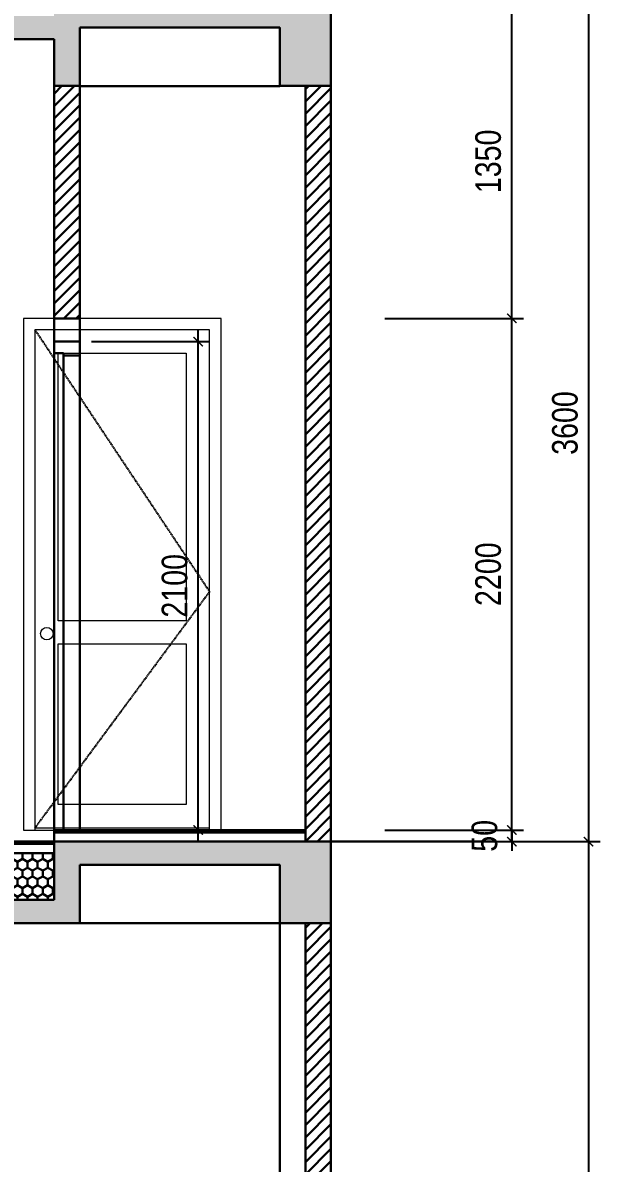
# Model space of a CAD drawing. Header units: millimetres. Extents: x -82962 to 19744, y -138000 to 4535.
# Drawn here: x -33038 to -30556, y -86133 to -81230 of the extents above; entities that cross this region are included whole.
import ezdxf

# ---------------------------------------------------------------- set-up
doc = ezdxf.new("R2010")
doc.units = ezdxf.units.MM
doc.header["$LTSCALE"] = 1000
doc.header["$MEASUREMENT"] = 0
doc.header["$PDMODE"] = 3
doc.linetypes.add('HIDDEN', pattern=[0.375, 0.25, -0.125])
doc.layers.get('0').update_dxf_attribs({"lineweight": 30})
doc.layers.get('DEFPOINTS').update_dxf_attribs({"color": 4, "lineweight": 30})
doc.layers.add('CCA - DOOR', color=34, linetype='Continuous', lineweight=20)
doc.layers.add('THAY', color=4, linetype='Continuous', lineweight=30)
doc.layers.add('net-vatlieu', color=250, linetype='Continuous')
doc.styles.add('dim', font='arial.ttf', dxfattribs={"width": 0.8})
doc.dimstyles.new('1-100-100', dxfattribs={"dimscale": 0, "dimtxt": 2.2, "dimasz": 0.8, "dimexe": 1, "dimexo": 1, "dimgap": 0.9, "dimtad": 1, "dimdec": 0, "dimzin": 0, "dimdsep": 46, "dimtxsty": 'dim', "dimblk1": 'ARCHTICK', "dimblk2": 'ARCHTICK', "dimsah": 1, "dimcen": 1, "dimdle": 1, "dimclrd": 256, "dimclre": 256, "dimclrt": 1, "dimadec": 0, "dimazin": 0, "dimtfac": 0.0001, "dimtdec": 0, "dimtix": 1, "dimtmove": 2, "dimatfit": 3, "dimldrblk": 'DOT', "dimfxl": 100, "dimtolj": 1, "dimtzin": 0, "dimarcsym": 0})

# ---------------------------------------------------------------- blocks, each defined once
blk = doc.blocks.new('DTP')
at = {"layer": 'CCA - DOOR', "ltscale": 0.2}
blk.add_line((-154206.6, -128371.1), (-153456.6, -128371.1), dxfattribs=at)
for points in [[(-153406.6, -126181.1), (-154256.6, -126181.1), (-154256.6, -128381.1), (-153406.6, -128381.1)], [(-153456.6, -126231.1), (-154206.6, -126231.1), (-154206.6, -128381.1), (-153456.6, -128381.1)], [(-154106.6, -126331.1), (-153556.6, -126331.1), (-153556.6, -127481.1), (-154106.6, -127481.1)], [(-154106.6, -127581.1), (-153556.6, -127581.1), (-153556.6, -128271.1), (-154106.6, -128271.1)]]:
    blk.add_lwpolyline(points, close=True, dxfattribs=at)
blk.add_circle((-154155.7, -127536.5), 26.9, dxfattribs=at)
at = {"layer": 'net-vatlieu', "linetype": 'HIDDEN', "ltscale": 0.01}
blk.add_lwpolyline([(-154206.6, -126231.1), (-153456.6, -127356.1), (-154206.6, -128371.1)], dxfattribs=at)
blk = doc.blocks.new('_ARCHTICK')
at = {"color": 0, "linetype": 'ByBlock', "const_width": 0.15}
blk.add_lwpolyline([(-0.5, -0.5), (0.5, 0.5)], dxfattribs=at)
blk = doc.blocks.new('*D135')
at = {"layer": 'DEFPOINTS', "color": 0, "ltscale": 0.2, "transparency": 16777216}
for p in [(-31530.9, -81150.5), (-31530.9, -84750.5), (-30605.7, -84750.5)]:
    blk.add_point(p, dxfattribs=at)
at = {"layer": 'THAY', "lineweight": -2, "ltscale": 0.2, "transparency": 16777216}
for p, q in [((-30605.7, -81100.5), (-30605.7, -84800.5)), ((-31480.9, -81150.5), (-30555.7, -81150.5)), ((-31480.9, -84750.5), (-30555.7, -84750.5))]:
    blk.add_line(p, q, dxfattribs=at)
at = {"layer": 'THAY', "lineweight": -2, "ltscale": 0.2, "transparency": 16777216, "xscale": 40.0000003288427, "yscale": 40.0000003288427, "zscale": 40.0000003288427}
for p, rotation in [((-30605.7, -81150.5), 90), ((-30605.7, -84750.5), 270)]:
    blk.add_blockref('_ARCHTICK', p, dxfattribs=dict(at, rotation=rotation))
at = {"layer": 'THAY', "color": 1, "ltscale": 0.2, "transparency": 16777216, "insert": (-30706.9, -82950.5), "char_height": 110, "attachment_point": 5, "rotation": 90, "style": 'dim'}
blk.add_mtext('\\A1;3600', dxfattribs=at)
blk = doc.blocks.new('_DOT')
at = {"color": 0, "linetype": 'ByBlock', "ltscale": 10}
blk.add_line((-0.5, 0), (-1, 0), dxfattribs=at)
at = {"color": 0, "linetype": 'ByBlock', "ltscale": 10, "const_width": 0.5}
blk.add_lwpolyline([(-0.25, 0, 1), (0.25, 0, 1)], format="xyb", close=True, dxfattribs=at)
blk = doc.blocks.new('*D136')
at = {"layer": 'DEFPOINTS', "color": 0, "ltscale": 0.2, "transparency": 16777216}
for p in [(-31530.9, -84750.5), (-31530.9, -88650.5), (-30605.7, -88650.5)]:
    blk.add_point(p, dxfattribs=at)
at = {"layer": 'THAY', "lineweight": -2, "ltscale": 0.2, "transparency": 16777216}
for p, q in [((-30605.7, -84700.5), (-30605.7, -88700.5)), ((-31480.9, -84750.5), (-30555.7, -84750.5)), ((-31480.9, -88650.5), (-30555.7, -88650.5))]:
    blk.add_line(p, q, dxfattribs=at)
at = {"layer": 'THAY', "lineweight": -2, "ltscale": 0.2, "transparency": 16777216, "xscale": 40.0000003288427, "yscale": 40.0000003288427, "zscale": 40.0000003288427}
for p, rotation in [((-30605.7, -84750.5), 90), ((-30605.7, -88650.5), 270)]:
    blk.add_blockref('_ARCHTICK', p, dxfattribs=dict(at, rotation=rotation))
at = {"layer": 'THAY', "color": 1, "ltscale": 0.2, "transparency": 16777216, "insert": (-30706.9, -86700.5), "char_height": 110, "attachment_point": 5, "rotation": 90, "style": 'dim'}
blk.add_mtext('\\A1;3900', dxfattribs=at)
blk = doc.blocks.new('*D137')
at = {"layer": 'DEFPOINTS', "color": 0, "ltscale": 0.2, "transparency": 16777216}
for p in [(-31530.9, -82500.5), (-30935.7, -82500.5), (-31530.9, -84700.5)]:
    blk.add_point(p, dxfattribs=at)
at = {"layer": 'THAY', "lineweight": -2, "ltscale": 0.2, "transparency": 16777216}
for p, q in [((-30935.7, -84750.5), (-30935.7, -82450.5)), ((-31480.9, -82500.5), (-30885.7, -82500.5)), ((-31480.9, -84700.5), (-30885.7, -84700.5))]:
    blk.add_line(p, q, dxfattribs=at)
at = {"layer": 'THAY', "lineweight": -2, "ltscale": 0.2, "transparency": 16777216, "xscale": 40.0000003288427, "yscale": 40.0000003288427, "zscale": 40.0000003288427}
for p, rotation in [((-30935.7, -82500.5), 90), ((-30935.7, -84700.5), 270)]:
    blk.add_blockref('_ARCHTICK', p, dxfattribs=dict(at, rotation=rotation))
at = {"layer": 'THAY', "color": 1, "ltscale": 0.2, "transparency": 16777216, "insert": (-31036.9, -83600.5), "char_height": 110, "attachment_point": 5, "rotation": 90, "style": 'dim'}
blk.add_mtext('\\A1;2200', dxfattribs=at)
blk = doc.blocks.new('*D138')
at = {"layer": 'DEFPOINTS', "color": 0, "ltscale": 0.2, "transparency": 16777216}
for p in [(-31530.9, -84700.5), (-31530.9, -84750.5), (-30935.7, -84750.5)]:
    blk.add_point(p, dxfattribs=at)
at = {"layer": 'THAY', "lineweight": -2, "ltscale": 0.2, "transparency": 16777216}
for p, q in [((-30935.7, -84700.5), (-30935.7, -84660.5)), ((-31480.9, -84700.5), (-30885.7, -84700.5)), ((-30935.7, -84700.5), (-30935.7, -84750.5)), ((-31480.9, -84750.5), (-30885.7, -84750.5)), ((-30935.7, -84750.5), (-30935.7, -84790.5))]:
    blk.add_line(p, q, dxfattribs=at)
at = {"layer": 'THAY', "lineweight": -2, "ltscale": 0.2, "transparency": 16777216, "xscale": 40.0000003288427, "yscale": 40.0000003288427, "zscale": 40.0000003288427}
for p, rotation in [((-30935.7, -84700.5), 270), ((-30935.7, -84750.5), 90)]:
    blk.add_blockref('_ARCHTICK', p, dxfattribs=dict(at, rotation=rotation))
at = {"layer": 'THAY', "color": 1, "ltscale": 0.2, "transparency": 16777216, "insert": (-31052.7, -84725.5), "char_height": 110, "attachment_point": 5, "rotation": 90, "style": 'dim'}
blk.add_mtext('\\A1;50', dxfattribs=at)
blk = doc.blocks.new('*D139')
at = {"layer": 'DEFPOINTS', "color": 0, "ltscale": 0.2, "transparency": 16777216}
for p in [(-31530.9, -81150.5), (-30935.7, -81150.5), (-31530.9, -82500.5)]:
    blk.add_point(p, dxfattribs=at)
at = {"layer": 'THAY', "lineweight": -2, "ltscale": 0.2, "transparency": 16777216}
for p, q in [((-30935.7, -82550.5), (-30935.7, -81100.5)), ((-31480.9, -81150.5), (-30885.7, -81150.5)), ((-31480.9, -82500.5), (-30885.7, -82500.5))]:
    blk.add_line(p, q, dxfattribs=at)
at = {"layer": 'THAY', "lineweight": -2, "ltscale": 0.2, "transparency": 16777216, "xscale": 40.0000003288427, "yscale": 40.0000003288427, "zscale": 40.0000003288427}
for p, rotation in [((-30935.7, -81150.5), 90), ((-30935.7, -82500.5), 270)]:
    blk.add_blockref('_ARCHTICK', p, dxfattribs=dict(at, rotation=rotation))
at = {"layer": 'THAY', "color": 1, "ltscale": 0.2, "transparency": 16777216, "insert": (-31036.9, -81825.5), "char_height": 110, "attachment_point": 5, "rotation": 90, "style": 'dim'}
blk.add_mtext('\\A1;1350', dxfattribs=at)
blk = doc.blocks.new('*D145')
at = {"layer": 'DEFPOINTS', "color": 0, "ltscale": 0.2, "transparency": 16777216}
for p in [(-32793.1, -82600.5), (-32283.8, -82600.5), (-32903.1, -84700.5)]:
    blk.add_point(p, dxfattribs=at)
at = {"layer": 'THAY', "lineweight": -2, "ltscale": 0.2, "transparency": 16777216}
for p, q in [((-32283.8, -84750.5), (-32283.8, -82550.5)), ((-32743.1, -82600.5), (-32233.8, -82600.5)), ((-32853.1, -84700.5), (-32233.8, -84700.5))]:
    blk.add_line(p, q, dxfattribs=at)
at = {"layer": 'THAY', "lineweight": -2, "ltscale": 0.2, "transparency": 16777216, "xscale": 40.0000003288427, "yscale": 40.0000003288427, "zscale": 40.0000003288427}
for p, rotation in [((-32283.8, -82600.5), 90), ((-32283.8, -84700.5), 270)]:
    blk.add_blockref('_ARCHTICK', p, dxfattribs=dict(at, rotation=rotation))
at = {"layer": 'THAY', "color": 1, "ltscale": 0.2, "transparency": 16777216, "insert": (-32384.9, -83650.5), "char_height": 110, "attachment_point": 5, "rotation": 90, "style": 'dim'}
blk.add_mtext('\\A1;2100', dxfattribs=at)

msp = doc.modelspace()

# ---------------------------------------------------------------- hatches: boundary and pattern name
at = {"layer": 'THAY', "ltscale": 0.2}
for points in [[(-31713.06521, -81150.50627), (-32903.06521, -81150.50627), (-32903.06521, -81200.50627), (-34893.06521, -81200.50627), (-34893.06521, -81150.50627), (-35113.06521, -81150.50627), (-35113.06521, -81500.50627), (-34893.06521, -81500.50627), (-34893.06521, -81300.50627), (-32903.06521, -81300.50627), (-32903.06521, -81500.50627), (-32793.06521, -81500.50627), (-32793.06521, -81250.50627), (-31933.06521, -81250.50627), (-31933.06521, -81500.50627), (-31713.06521, -81500.50627)], [(-31713.06521, -84750.50627), (-32903.06521, -84750.50627), (-32903.06521, -85000.50627), (-34893.06521, -85000.50627), (-34893.06521, -84750.50627), (-35113.06521, -84750.50627), (-35113.06521, -85100.50627), (-34893.06521, -85100.50627), (-32903.06521, -85100.50627), (-32793.06521, -85100.50627), (-32793.06521, -84850.50627), (-31933.06521, -84850.50627), (-31933.06521, -85100.50627), (-31713.06521, -85100.50627)]]:
    msp.add_hatch(color=256, dxfattribs=at).paths.add_polyline_path(points)
h = msp.add_hatch(dxfattribs=at)
h.set_pattern_fill('ANSI31', color=256, scale=300, style=0)
h.paths.add_polyline_path([(-31713.06521, -81500.50627), (-31823.06521, -81500.50627), (-31823.06521, -84750.50627), (-31713.06521, -84750.50627)])
h.paths.add_polyline_path([(-32793.06521, -81500.50627), (-32903.06521, -81500.50627), (-32903.06521, -82500.50627), (-32793.06521, -82500.50627)])
h.paths.add_polyline_path([(-35003.06521, -81500.50627), (-35113.06521, -81500.50627), (-35113.06521, -84750.50627), (-35003.06521, -84750.50627)])
h = msp.add_hatch(dxfattribs=at)
h.set_pattern_fill('AR-SAND', color=256, scale=30)
h.set_pattern_definition([(37.5, (0, 0), (-1.8898, 57.804713), [0, -45.6, 0, -51, 0, -48.75]), (7.5, (0, 0), (53.0933, 84.66438), [0, -24.6, 0, -41.1, 0, -15.75]), (327.5, (-36.9, 0), (93.424256, 0.169772), [0, -15, 0, -54, 0, -70.5]), (317.5, (-36.9, 0), (90.1838, 26.33027), [0, -7.5, 0, -35.4, 0, -40.5])])
h.paths.add_polyline_path([(-31713.06521, -84750.50627), (-32903.06521, -84750.50627), (-32903.06521, -84760.50627), (-32903.06521, -85000.50627), (-34893.06521, -85000.50627), (-34893.06521, -84750.50627), (-35113.06521, -84750.50627), (-35113.06521, -85100.50627), (-34893.06521, -85100.50627), (-32903.06521, -85100.50627), (-32793.06521, -85100.50627), (-32793.06521, -84850.50627), (-31933.06521, -84850.50627), (-31933.06521, -85100.50627), (-31713.06521, -85100.50627)])
h = msp.add_hatch(dxfattribs=at)
h.set_pattern_fill('HONEY', color=256, scale=200, angle=90, style=0, double=1)
h.paths.add_polyline_path([(-32903.06521, -84800.50627), (-34893.06521, -84800.50627), (-34893.06521, -85000.50627), (-32903.06521, -85000.50627)])
h = msp.add_hatch(dxfattribs=at)
h.set_pattern_fill('ANSI31', color=256, scale=300, style=0)
h.paths.add_polyline_path([(-35003.06521, -85100.50627), (-35113.06521, -85100.50627), (-35113.06521, -88650.50627), (-35003.06521, -88650.50627)])
h.paths.add_polyline_path([(-31713.06521, -85100.50627), (-31823.06521, -85100.50627), (-31823.06521, -88650.50627), (-31713.06521, -88650.50627)])

# ---------------------------------------------------------------- linework, layer by layer
at = {"layer": 'THAY', "ltscale": 0.015}
msp.add_line((-31713.06521, -90058.52148), (-31713.06521, -73574.89658), dxfattribs=at)
at = {"layer": 'THAY', "ltscale": 0.2}
for p, q in [((-32793.06521, -81500.50627), (-32793.06521, -81250.50627)), ((-32903.06521, -81500.50627), (-32903.06521, -81300.50627)), ((-32903.06521, -81500.50627), (-32793.06521, -81500.50627)), ((-32903.06521, -82650.50627), (-32903.06521, -84700.50627)), ((-32903.06521, -82650.50627), (-32903.06521, -84700.50627)), ((-32863.06521, -82660.50627), (-32863.06521, -84700.50627)), ((-32863.06521, -82660.50627), (-32863.06521, -84700.50627)), ((-32793.06521, -82660.50627), (-32793.06521, -84700.50627)), ((-32903.06521, -85000.50627), (-32903.06521, -84750.50627)), ((-32793.06521, -85100.50627), (-32793.06521, -84850.50627)), ((-32903.06521, -85100.50627), (-32793.06521, -85100.50627))]:
    msp.add_line(p, q, dxfattribs=at)
at = {"layer": 'THAY'}
for p, q in [((-32793.06521, -81501.40624), (-31933.06521, -81501.40624)), ((-32793.06521, -85100.50627), (-31933.06521, -85100.50627)), ((-31933.06521, -85100.50627), (-31933.06521, -88600.50627))]:
    msp.add_line(p, q, dxfattribs=at)
at = {"layer": 'THAY', "ltscale": 0.2}
for points in [[(-32793.06521, -81250.50627), (-31933.06521, -81250.50627), (-31933.06521, -81500.50627), (-31713.06521, -81500.50627), (-31713.06521, -81150.50627), (-32903.06521, -81150.50627)], [(-34893.06521, -81300.50627), (-32903.06521, -81300.50627)], [(-35113.06521, -84750.50627), (-35113.06521, -85100.50627), (-34893.06521, -85100.50627), (-34893.06521, -85100.50627), (-32903.06521, -85100.50627)], [(-32793.06521, -84850.50627), (-31933.06521, -84850.50627), (-31933.06521, -85100.50627), (-31713.06521, -85100.50627), (-31713.06521, -84750.50627), (-32903.06521, -84750.50627)], [(-32903.06521, -85000.50627), (-34893.06521, -85000.50627)]]:
    msp.add_lwpolyline(points, dxfattribs=at)
at = {"layer": 'THAY', "linetype": 'Continuous'}
for points in [[(-32793.06521, -82500.50627), (-32903.06521, -82500.50627), (-32903.06521, -81500.50627), (-32793.06521, -81500.50627)], [(-31713.06521, -84750.50627), (-31823.06521, -84750.50627), (-31823.06521, -81500.50627), (-31713.06521, -81500.50627)], [(-31713.06521, -88650.50627), (-31823.06521, -88650.50627), (-31823.06521, -85100.50627), (-31713.06521, -85100.50627)]]:
    msp.add_lwpolyline(points, close=True, dxfattribs=at)
at = {"layer": 'THAY', "ltscale": 0.5}
msp.add_lwpolyline([(-32903.06521, -82500.50627), (-32793.06521, -82500.50627), (-32793.06521, -82600.50627), (-32903.06521, -82600.50627)], close=True, dxfattribs=at)
msp.add_lwpolyline([(-32903.06521, -82500.50627), (-32793.06521, -82500.50627), (-32793.06521, -82600.50627), (-32903.06521, -82600.50627)], close=True, dxfattribs=at)
at = {"layer": 'THAY', "linetype": 'ByBlock'}
msp.add_lwpolyline([(-32793.06521, -82600.50627), (-32793.06521, -82660.50627), (-32863.06521, -82660.50627), (-32863.06521, -82650.50627), (-32903.06521, -82650.50627), (-32903.06521, -82600.50627)], close=True, dxfattribs=at)
msp.add_lwpolyline([(-32793.06521, -82600.50627), (-32793.06521, -82660.50627), (-32863.06521, -82660.50627), (-32863.06521, -82650.50627), (-32903.06521, -82650.50627), (-32903.06521, -82600.50627)], close=True, dxfattribs=at)
at = {"layer": 'THAY', "ltscale": 0.5}
for points in [[(-32903.06521, -84750.50627), (-32903.06521, -84700.50627), (-31823.06521, -84700.50627)], [(-32903.06521, -84710.50627), (-31823.06521, -84710.50627)], [(-32903.06521, -84750.50627), (-32903.06521, -84750.50627), (-34893.06521, -84750.50627)], [(-32903.06521, -84760.50627), (-34893.06521, -84760.50627)], [(-32903.06521, -84800.50627), (-34893.06521, -84800.50627)]]:
    msp.add_lwpolyline(points, dxfattribs=at)
at = {"layer": 'THAY', "ltscale": 0.015}
msp.add_lwpolyline([(-37607.98591, -84750.50627), (-31015.7728, -84750.50627)], dxfattribs=at)

# ---------------------------------------------------------------- block references
at = {"layer": 'THAY'}
msp.add_blockref('DTP', (121221.29194, 43680.60139), dxfattribs=at)

# ---------------------------------------------------------------- dimensions: what is measured, and where the dimension line sits
at = {"layer": 'THAY', "ltscale": 0.2}
for base, p1, p2, picture, middle in [((-30605.72917, -84750.50627), (-31530.93279, -81150.50627), (-31530.93279, -84750.50627), '*D135', (-30706.92971, -82950.50627)), ((-30935.72917, -81150.50627), (-31530.93279, -82500.50627), (-31530.93279, -81150.50627), '*D139', (-31036.92972, -81825.50627)), ((-30935.72917, -82500.50627), (-31530.93279, -84700.50627), (-31530.93279, -82500.50627), '*D137', (-31036.8922, -83600.50627)), ((-32283.76001, -82600.50627), (-32903.06521, -84700.50627), (-32793.06521, -82600.50627), '*D145', (-32384.92304, -83650.50627)), ((-30605.72917, -88650.50627), (-31530.93279, -84750.50627), (-31530.93279, -88650.50627), '*D136', (-30706.92971, -86700.50627))]:
    dim = msp.add_linear_dim(base=base, p1=p1, p2=p2, angle=90, dimstyle='1-100-100', override={"dimscale": 50}, dxfattribs=at)
    dim.commit()
    dim.dimension.update_dxf_attribs({"geometry": picture, "text_midpoint": middle})
dim = msp.add_linear_dim(base=(-30935.72917, -84750.50627), p1=(-31530.93279, -84700.50627), p2=(-31530.93279, -84750.50627), angle=90, dimstyle='1-100-100', override={"dimscale": 50}, dxfattribs=at)
dim.commit()
dim.dimension.update_dxf_attribs({"geometry": '*D138', "text_midpoint": (-31052.65268, -84725.50627), "dimtype": 160})

doc.saveas('drawing.dxf')
